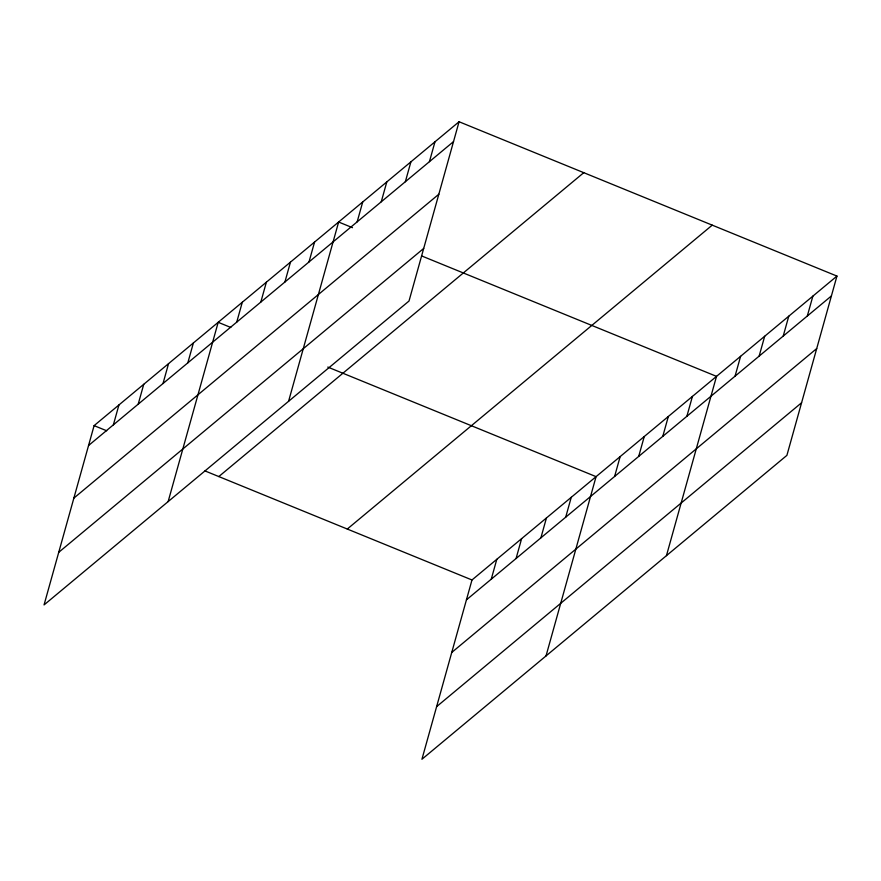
<?xml version="1.0" encoding="UTF-8"?>
<svg xmlns="http://www.w3.org/2000/svg" width="881" height="881" viewBox="0 0 881 881"><rect width="100%" height="100%" fill="white"/><g stroke="black" fill="none" stroke-linecap="round" stroke-linejoin="round"><path stroke-width="1.32" d="M459.067 121.743L94.102 425.633L44.05 604.917L409.015 301.027L459.067 121.743L836.95 276.083L786.898 455.367L421.933 759.257L471.985 579.973L836.95 276.083M113.374 424.851L118.924 404.974M138.196 404.181L143.746 384.303M163.007 383.521L168.557 363.644M187.829 362.851L193.38 342.973M168.139 501.597L218.191 322.314L230.789 327.457M236.736 322.138L242.286 302.249M260.82 302.073L266.37 282.195M284.904 282.019L290.455 262.142M309 261.965L314.55 242.088M288.572 401.318L338.634 222.023L352.488 227.683M357.168 221.847L362.719 201.969M381.253 201.793L386.803 181.915M405.348 181.739L410.898 161.862M429.432 161.675L434.983 141.797M491.257 579.18L496.807 559.303M516.068 558.521L521.618 538.643M540.89 537.851L546.44 517.973M565.701 517.191L571.251 497.313M546.022 655.938L596.074 476.643L327.776 367.069M614.608 476.467L620.158 456.589M638.703 456.413L644.253 436.536M662.787 436.359L668.338 416.482M686.872 416.295L692.422 396.417M666.454 555.647L716.517 376.363L421.768 255.986M735.051 376.187L740.602 356.309M759.136 356.133L764.686 336.256M783.22 336.068L788.77 316.191M807.315 316.015L812.866 296.137M88.563 445.511L453.517 141.621M73.872 498.117L438.837 194.227M58.741 552.31L423.706 248.431M218.807 476.566L583.773 172.676M347.29 529.04L712.244 225.151M466.434 599.851L831.4 295.961M451.744 652.458L816.709 348.568M436.613 706.65L801.578 402.76M94.102 425.633L106.7 430.776M204.954 470.906L471.985 579.973"/></g></svg>
